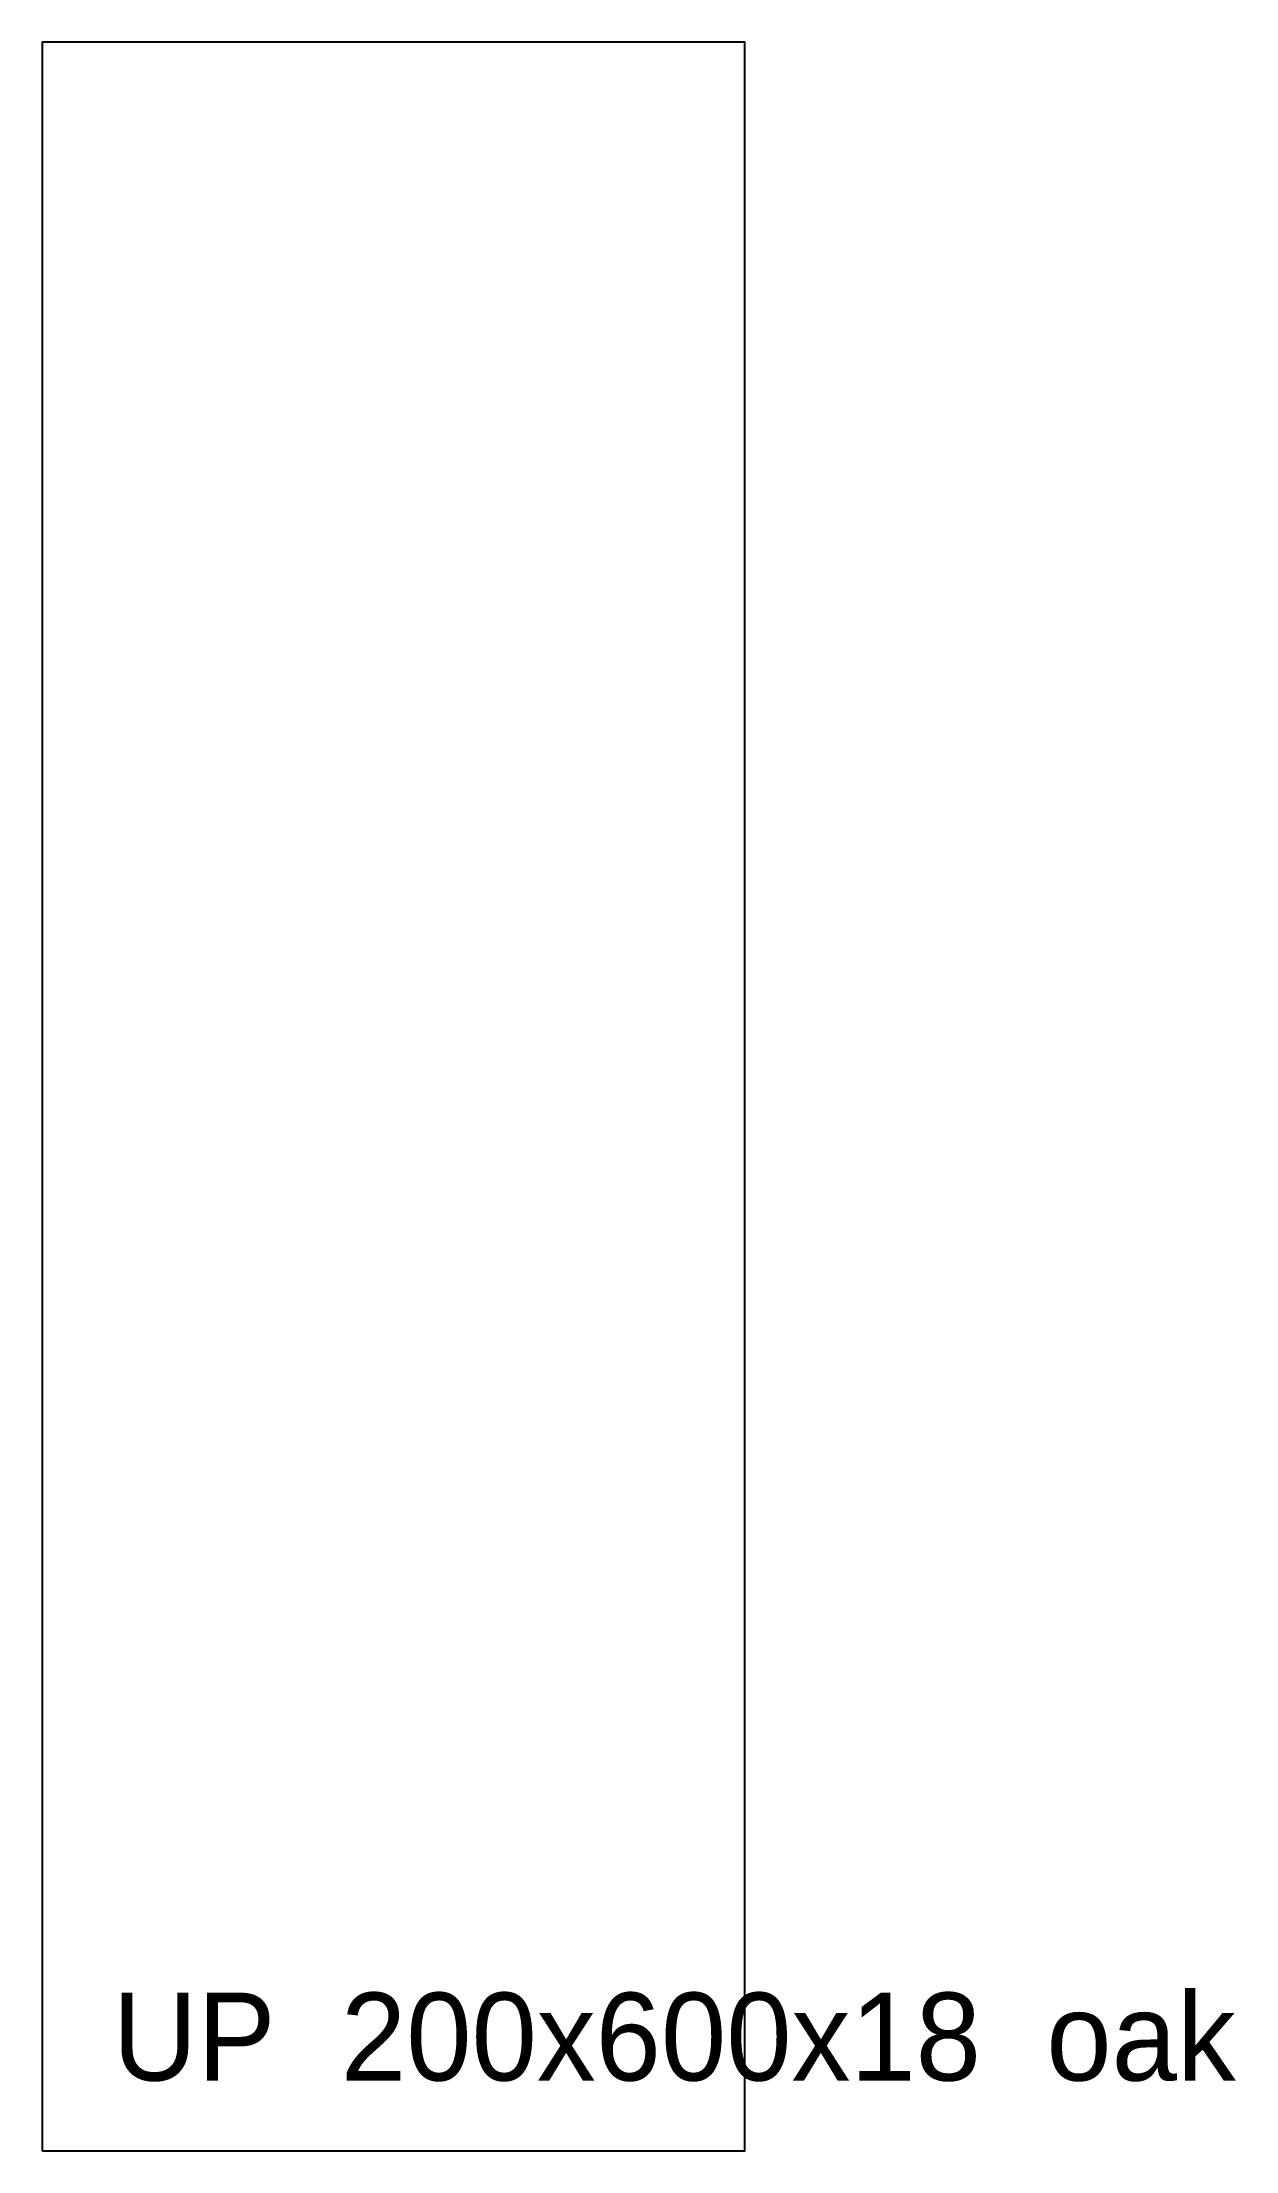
# Model space of a CAD drawing. Header units: millimetres. Extents: x 0 to 340, y 0 to 600.
import ezdxf

# ---------------------------------------------------------------- set-up
doc = ezdxf.new("R2010")
doc.units = ezdxf.units.MM
doc.layers.add('CUT', color=1, linetype='Continuous')
doc.layers.add('TEXT', color=7, linetype='Continuous')

msp = doc.modelspace()

# ---------------------------------------------------------------- linework, layer by layer
at = {"layer": 'CUT'}
msp.add_lwpolyline([(0, 0), (200, 0), (200, 600), (0, 600)], close=True, dxfattribs=at)

# ---------------------------------------------------------------- texts
at = {"layer": 'TEXT'}
msp.add_text('UP  200x600x18  oak', height=25, dxfattribs=at).set_placement((20, 20))

doc.saveas('drawing.dxf')
